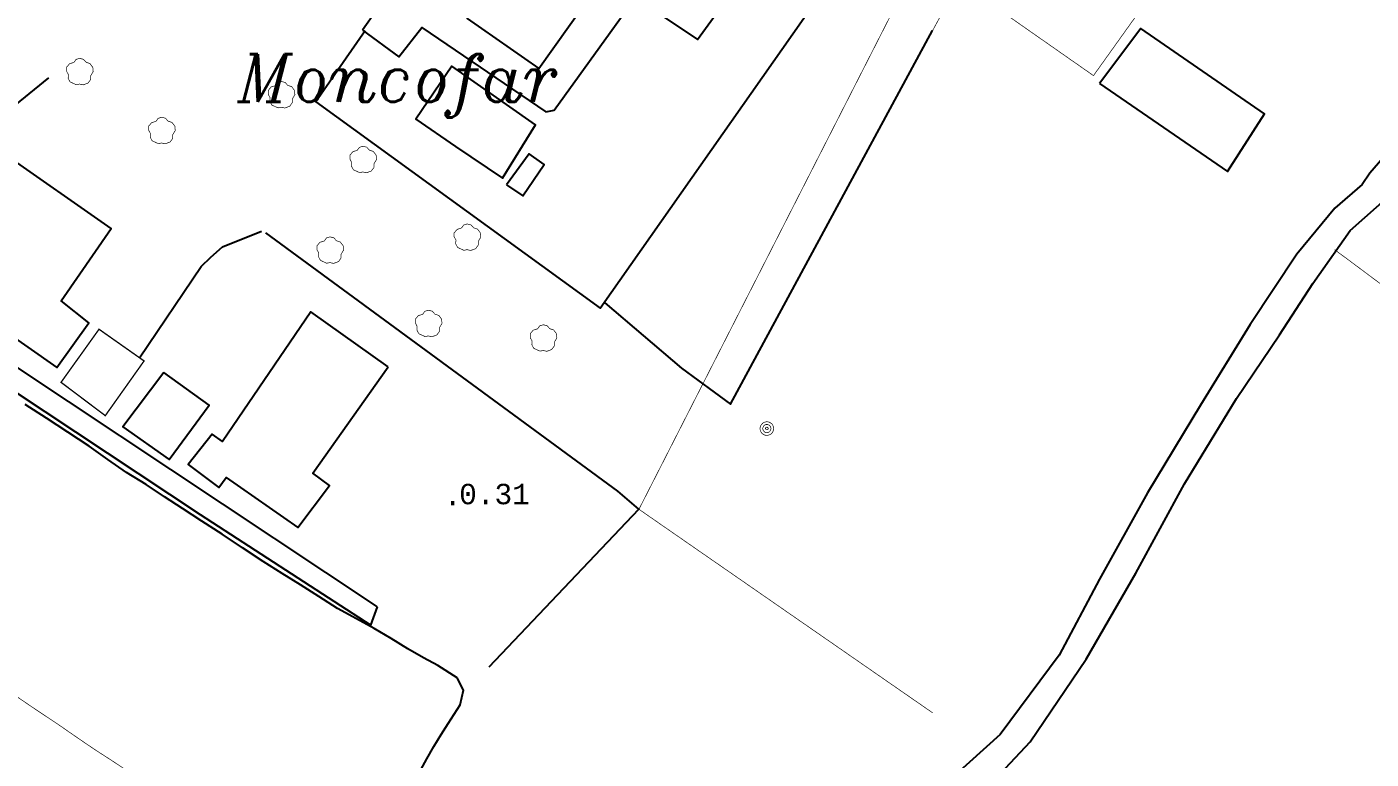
# Model space of a CAD drawing. Extents: x 743500 to 744300, y 4406200 to 4406700.
# Drawn here: x 743933.4 to 744032.2, y 4406586.1 to 4406639.9 of the extents above; entities that cross this region are included whole.
import ezdxf
from ezdxf.enums import TextEntityAlignment as Align

# ---------------------------------------------------------------- set-up
doc = ezdxf.new("R2010")
doc.units = 0
doc.header["$MEASUREMENT"] = 0
for name, color, linetype in [('2', 7, 'CONTINUOUS'), ('24', 7, 'CONTINUOUS'), ('33', 7, 'CONTINUOUS'), ('34', 7, 'CONTINUOUS'), ('41', 7, 'CONTINUOUS'), ('42', 7, 'CONTINUOUS'), ('50', 7, 'CONTINUOUS'), ('51', 7, 'CONTINUOUS'), ('54', 7, 'CONTINUOUS'), ('6', 7, 'CONTINUOUS'), ('7', 7, 'CONTINUOUS')]:
    doc.layers.add(name, color=color, linetype=linetype)
doc.styles.add('ITALICC', font='italicc', dxfattribs={"height": 0.2})
doc.styles.add('MONOTXT', font='monotxt', dxfattribs={"height": 0.2})

msp = doc.modelspace()

# ---------------------------------------------------------------- linework, layer by layer
at = {"layer": '2', "color": 7, "linetype": 'Continuous'}
msp.add_3dface([(744299.9999999999, 4406200), (744299.9999999999, 4406700), (743500, 4406700), (743500, 4406200)], dxfattribs=at)
at = {"layer": '33', "color": 5, "linetype": 'Continuous', "extrusion": (0.5487368823076336, 0.8359951160116298, 0), "const_width": 0.05, "elevation": 4092131.20071}
msp.add_lwpolyline([(1796226.650533532, 0.08), (1796115.322131944, 0.03)], dxfattribs=at)
at = {"layer": '34', "color": 1, "linetype": 'Continuous'}
msp.add_polyline3d([(743964.9400000002, 4406631.08, 1.11), (743968.4, 4406628.75, 1.11), (743970.82, 4406632.67, 0.97), (743964.6700000002, 4406636.99, 0.9), (743962.0200000001, 4406633.08, 1.03), (743964.9400000002, 4406631.08, 1.11)], dxfattribs=at)
at = {"layer": '41', "color": 1, "linetype": 'Continuous', "extrusion": (0.5935172931855053, 0.8048212364803449, 0), "const_width": 0.05, "elevation": 3988102.866491}
msp.add_lwpolyline([(2016744.656895545, 0.89), (2016663.210237541, 0.86)], dxfattribs=at)
at = {"layer": '41', "color": 1, "linetype": 'Continuous', "extrusion": (0.00679352619980428, -0.002556827199926338, 0.999973654971191), "const_width": 0.05, "elevation": -6211.612175}
msp.add_lwpolyline([(743984.5741765758, 4406641.851923225), (743994.6445556155, 4406634.811891044), (744005.0945182735, 4406649.441948035), (743982.823741411, 4406665.981992928)], dxfattribs=at)
at = {"layer": '41', "color": 3, "linetype": 'Continuous', "extrusion": (-0.002406462300001249, -0.003133572600001627, 0.9999921948005192), "const_width": 0.05, "elevation": -15598.591479}
msp.add_lwpolyline([(743857.4261318471, 4406617.045605534), (743857.2261324261, 4406615.675613768), (743857.3261321365, 4406614.285619839), (743857.626131268, 4406613.585621012), (743858.0161301385, 4406612.915621362), (743858.5261286618, 4406612.235620854), (743859.0961270112, 4406611.625619552), (743859.6961252741, 4406611.035617923), (743860.6561224944, 4406610.195614808), (743861.7761192513, 4406609.235611075), (743862.7261165003, 4406608.495607545), (743863.9261130256, 4406607.665602572), (743865.2261092615, 4406606.795597039), (743866.5161055262, 4406605.955591436), (743867.7761018779, 4406605.045586402), (743869.0160982873, 4406604.055581911), (743870.3960942916, 4406603.045576463), (743871.876090006, 4406602.00557041), (743873.44608546, 4406600.965563676), (743875.0760807402, 4406599.945556393), (743876.7960757598, 4406598.905548529), (743878.4460709824, 4406597.915540947), (743880.0060664652, 4406596.915534092), (743881.5660619481, 4406595.865527485), (743883.2360571123, 4406594.75552034), (743884.9060522768, 4406593.67551305), (743886.6560712744, 4406592.545536737), (743888.4460660913, 4406591.415528786), (743890.2360609083, 4406590.295520786), (743891.9360559857, 4406589.21551327), (743893.2360522216, 4406588.385507542), (743893.9560501368, 4406587.91550442), (743895.1660466332, 4406587.115499224), (743896.3660431585, 4406586.295494201), (743897.7560391336, 4406585.345488383), (743899.2060349348, 4406584.295482604), (743900.7560304468, 4406583.25547602), (743902.3960256982, 4406582.165469006), (743904.0260209785, 4406581.085462016), (743905.6160163746, 4406580.005455329), (743907.1560119153, 4406578.915449068), (743908.6860074851, 4406577.845442783), (743910.3260027365, 4406576.755435769), (743912.0359977852, 4406575.615428471), (743913.7059929494, 4406574.505421326), (743915.4059880269, 4406573.415413858), (743917.0259833359, 4406572.365406798), (743918.5559789058, 4406571.335400317), (743919.9859747651, 4406570.385394198), (743921.305970943, 4406569.425388956), (743922.6659670052, 4406568.485383317), (743924.1159628067, 4406567.505377194), (743925.6559583474, 4406566.555370244), (743927.2859536277, 4406565.535362962), (743928.8959489659, 4406564.495355926), (743930.4958962034, 4406563.445286346), (743932.0559157509, 4406562.38531112), (743933.5059115527, 4406561.4253049), (743934.7859078463, 4406560.535299618), (743936.1959037633, 4406559.575293697), (743937.7358993043, 4406558.575286995), (743939.2258949898, 4406557.595280569), (743940.6458908782, 4406556.665274428), (743942.0058869403, 4406555.805268395), (743943.2259556019, 4406555.045356932), (743944.2559526194, 4406554.365352505), (743945.1059501581, 4406553.715349286), (743945.8959478707, 4406553.125346226), (743946.6159457859, 4406552.585343448), (743947.6859426877, 4406551.915338668), (743948.5559401683, 4406551.585333728), (743948.6859397921, 4406551.615332601)], dxfattribs=at)
at = {"layer": '41', "color": 1, "linetype": 'Continuous', "extrusion": (0.0170553541992875, -0.01482585439938064, 0.999744621858235), "const_width": 0.05, "elevation": -52642.250323}
msp.add_lwpolyline([(3813855.498386575, 2328903.470927947), (3813811.13168156, 2328892.40823451), (3813813.998859075, 2328866.300278001)], dxfattribs=at)
at = {"layer": '41', "color": 1, "linetype": 'Continuous', "extrusion": (-0.003759601700090382, 0.002032501800048862, 0.9999908671240401), "const_width": 0.05, "elevation": 6160.259074000001}
msp.add_lwpolyline([(743994.7452702952, 4406636.181318727), (743996.6752566552, 4406639.751326102), (743994.7452326991, 4406641.101328891)], dxfattribs=at)
at = {"layer": '41', "color": 1, "linetype": 'Continuous', "const_width": 0.05}
for points, elevation in [([(743999.9999999999, 4406639.6), (743999.9999999999, 4406639.59)], 0.9), ([(744029.5400000002, 4406623.5), (744040.9000000001, 4406615.04)], 0.16)]:
    msp.add_lwpolyline(points, dxfattribs=dict(at, elevation=elevation))
at = {"layer": '41', "color": 1, "linetype": 'Continuous', "extrusion": (-1, 0, 0), "const_width": 0.05, "elevation": -744000}
for points in [[(-4406639.59, 0.91), (-4406639.6, 0.9)], [(-4406589.45, 0.12), (-4406589.46, 0.02)]]:
    msp.add_lwpolyline(points, dxfattribs=at)
at = {"layer": '41', "color": 1, "linetype": 'Continuous', "extrusion": (-0.5974374765212292, -0.8019154953284952, 0), "const_width": 0.05, "elevation": -3978204.649448}
msp.add_lwpolyline([(-2036102.028828787, 1.01), (-2036116.406902371, 0.67)], dxfattribs=at)
at = {"layer": '41', "color": 1, "linetype": 'Continuous', "extrusion": (0.6008696827244264, 0.7993469987324948, 0), "const_width": 0.05, "elevation": 3969485.912305}
msp.add_lwpolyline([(2053078.454360128, 0.71), (2053071.098355778, 0.16)], dxfattribs=at)
at = {"layer": '41', "color": 1, "linetype": 'Continuous', "extrusion": (0.8098643073061063, -0.586617254904423, 0), "const_width": 0.05, "elevation": -1982502.738745}
msp.add_lwpolyline([(4005182.592008447, 0.74), (4005169.960262724, 1.97)], dxfattribs=at)
at = {"layer": '41', "color": 1, "linetype": 'Continuous', "extrusion": (0.4964669131732923, 0.8680556457533023, 0), "const_width": 0.05, "elevation": 4194536.242695}
msp.add_lwpolyline([(1541892.466321972, 0.02), (1541889.183122313, 0.07)], dxfattribs=at)
at = {"layer": '41', "color": 1, "linetype": 'Continuous', "extrusion": (1, 0, 0), "const_width": 0.05, "elevation": 744000}
msp.add_lwpolyline([(4406589.46, 0.02), (4406589.45, 0.04)], dxfattribs=at)
at = {"layer": '41', "color": 1, "linetype": 'Continuous'}
for points in [[(743958.3100000002, 4406639.57, 4.1), (743954.69, 4406634.37, 0.97), (743975.57, 4406619.19, 0.73), (743995.68, 4406647.86, 0.75), (743974.4800000002, 4406663.23, 0.71), (743964.1400000001, 4406648.25, 4.43)], [(743975.92, 4406619.59, 0.75), (743981.56, 4406614.78, 0.99), (743985.1399999999, 4406612.15, 0.92), (743999.9999999999, 4406639.6, 0.9)], [(743967.4099999998, 4406592.83, 0.4), (743978.42, 4406604.42, 0.61), (743976.86, 4406605.75, 0.67), (743951.01, 4406624.74, 0.72)]]:
    msp.add_polyline3d(points, dxfattribs=at)
at = {"layer": '41', "color": 3, "linetype": 'Continuous'}
msp.add_polyline3d([(743961.9400000002, 4406584.41, 0.03), (743962.8399999999, 4406586.09, 0.03), (743963.3599999999, 4406586.98, 0.03), (743963.8799999999, 4406587.86, 0.03), (743964.41, 4406588.67, 0.03), (743965.28, 4406590.04, 0.03), (743965.53, 4406591.12, 0.03), (743965.07, 4406592.03, 0.03), (743963.65, 4406592.95, 0.03), (743962.5999999999, 4406593.5, 0.03), (743961.4300000002, 4406594.16, 0.03), (743960.2099999998, 4406594.92, 0.03), (743958.96, 4406595.65, 0.03), (743957.6599999998, 4406596.36, 0.03), (743956.28, 4406597.13, 0.03), (743954.8899999999, 4406598, 0.03), (743953.5600000002, 4406598.86, 0.03), (743952.21, 4406599.7, 0.03), (743950.8, 4406600.59, 0.03), (743949.28, 4406601.58, 0.03), (743947.7900000002, 4406602.58, 0.03), (743946.3099999998, 4406603.54, 0.03), (743944.89, 4406604.48, 0.03), (743943.5500000002, 4406605.34, 0.03), (743942.2000000002, 4406606.24, 0.02), (743940.77, 4406607.13, 0.02), (743939.39, 4406608.08, 0.02), (743938.03, 4406609.05, 0.02), (743936.4599999998, 4406610.08, 0.02), (743934.8799999999, 4406611.12, 0.02), (743933.31, 4406612.13, 0.02)], dxfattribs=at)
at = {"layer": '42', "color": 3, "linetype": 'Continuous', "const_width": 0.05, "elevation": 1.96}
for points in [[(743937.0799999998, 4406635.62), (743936.6199999999, 4406635.83), (743936.4799999999, 4406636.09), (743936.4899999999, 4406636.38), (743936.3599999999, 4406636.62), (743936.3599999999, 4406636.9), (743936.5799999998, 4406637.16), (743936.9, 4406637.26), (743937.06, 4406637.48), (743937.32, 4406637.560000001), (743937.5999999999, 4406637.49), (743937.8, 4406637.27), (743938.0799999998, 4406637.18), (743938.2900000002, 4406636.9), (743938.32, 4406636.59), (743938.13, 4406636.27), (743938.13, 4406636), (743937.94, 4406635.74), (743937.5799999998, 4406635.61), (743937.31, 4406635.67), (743937.0799999998, 4406635.62)], [(743951.8999999998, 4406633.92), (743951.4400000002, 4406634.13), (743951.2999999998, 4406634.39), (743951.31, 4406634.68), (743951.18, 4406634.92), (743951.18, 4406635.2), (743951.4, 4406635.46), (743951.7199999999, 4406635.560000001), (743951.88, 4406635.78), (743952.1399999999, 4406635.86), (743952.42, 4406635.79), (743952.62, 4406635.57), (743952.9, 4406635.48), (743953.1099999999, 4406635.2), (743953.14, 4406634.89), (743952.9499999998, 4406634.57), (743952.9499999998, 4406634.3), (743952.7599999999, 4406634.04), (743952.3999999998, 4406633.91), (743952.13, 4406633.97), (743951.8999999998, 4406633.92)], [(743943.11, 4406631.29), (743942.65, 4406631.5), (743942.5099999999, 4406631.76), (743942.52, 4406632.05), (743942.3899999999, 4406632.29), (743942.3899999999, 4406632.57), (743942.61, 4406632.83), (743942.93, 4406632.93), (743943.0899999999, 4406633.15), (743943.3499999999, 4406633.23), (743943.63, 4406633.16), (743943.8299999998, 4406632.94), (743944.1099999999, 4406632.85), (743944.3200000002, 4406632.57), (743944.3499999999, 4406632.26), (743944.16, 4406631.94), (743944.16, 4406631.67), (743943.97, 4406631.41), (743943.6099999999, 4406631.28), (743943.3399999999, 4406631.34), (743943.11, 4406631.29)], [(743957.9, 4406629.16), (743957.4399999998, 4406629.37), (743957.3, 4406629.63), (743957.31, 4406629.92), (743957.1799999998, 4406630.16), (743957.1799999998, 4406630.44), (743957.3999999998, 4406630.7), (743957.72, 4406630.8), (743957.88, 4406631.02), (743958.14, 4406631.1), (743958.42, 4406631.03), (743958.6199999999, 4406630.810000001), (743958.9, 4406630.72), (743959.1099999999, 4406630.44), (743959.14, 4406630.13), (743958.95, 4406629.810000001), (743958.95, 4406629.54), (743958.7599999999, 4406629.28), (743958.4, 4406629.15), (743958.1299999999, 4406629.21), (743957.9, 4406629.16)], [(743955.4799999999, 4406622.5), (743955.02, 4406622.71), (743954.8799999999, 4406622.97), (743954.8899999999, 4406623.26), (743954.76, 4406623.5), (743954.76, 4406623.78), (743954.98, 4406624.04), (743955.2999999998, 4406624.14), (743955.4599999998, 4406624.36), (743955.7199999999, 4406624.44), (743956, 4406624.37), (743956.2, 4406624.15), (743956.4799999999, 4406624.060000001), (743956.69, 4406623.78), (743956.7199999999, 4406623.47), (743956.53, 4406623.15), (743956.53, 4406622.88), (743956.3399999999, 4406622.62), (743955.9799999999, 4406622.49), (743955.7099999998, 4406622.55), (743955.4799999999, 4406622.5)], [(743965.56, 4406623.45), (743965.1, 4406623.66), (743964.9599999998, 4406623.92), (743964.9699999999, 4406624.21), (743964.8399999999, 4406624.45), (743964.8399999999, 4406624.73), (743965.06, 4406624.99), (743965.38, 4406625.09), (743965.54, 4406625.310000001), (743965.8, 4406625.39), (743966.0799999998, 4406625.32), (743966.28, 4406625.1), (743966.56, 4406625.01), (743966.7700000001, 4406624.73), (743966.8, 4406624.42), (743966.6099999999, 4406624.1), (743966.6099999999, 4406623.83), (743966.42, 4406623.57), (743966.0599999998, 4406623.44), (743965.79, 4406623.5), (743965.56, 4406623.45)], [(743962.71, 4406617.11), (743962.2499999999, 4406617.32), (743962.11, 4406617.58), (743962.12, 4406617.87), (743961.9899999999, 4406618.11), (743961.9899999999, 4406618.39), (743962.2099999998, 4406618.65), (743962.5300000001, 4406618.75), (743962.69, 4406618.97), (743962.95, 4406619.05), (743963.2299999999, 4406618.98), (743963.4299999998, 4406618.76), (743963.71, 4406618.67), (743963.9200000002, 4406618.39), (743963.95, 4406618.08), (743963.7599999999, 4406617.76), (743963.7599999999, 4406617.49), (743963.5700000002, 4406617.23), (743963.2099999998, 4406617.1), (743962.94, 4406617.16), (743962.71, 4406617.11)], [(743971.15, 4406616.04), (743970.69, 4406616.25), (743970.55, 4406616.51), (743970.56, 4406616.8), (743970.43, 4406617.04), (743970.43, 4406617.32), (743970.6499999998, 4406617.58), (743970.9699999999, 4406617.68), (743971.13, 4406617.9), (743971.39, 4406617.98), (743971.6699999998, 4406617.91), (743971.8699999999, 4406617.69), (743972.15, 4406617.6), (743972.3600000001, 4406617.32), (743972.39, 4406617.01), (743972.2000000002, 4406616.69), (743972.2000000002, 4406616.42), (743972.01, 4406616.16), (743971.6499999998, 4406616.03), (743971.38, 4406616.09), (743971.15, 4406616.04)]]:
    msp.add_lwpolyline(points, dxfattribs=at)
at = {"layer": '42', "color": 3, "linetype": 'Continuous'}
msp.add_polyline3d([(743959.2099999998, 4406597.25, 0.96), (743925.0899999999, 4406619.91, 0.94), (743890.1399999999, 4406643.57, 0.69), (743869.25, 4406657.12, 0.68), (743868.44, 4406655.55, 0.68), (743916.41, 4406623.76, 0.69), (743946.19, 4406604.03, 0.7), (743958.73, 4406595.91, 0.7), (743959.2099999998, 4406597.25, 0.96)], dxfattribs=at)
at = {"layer": '51', "color": 1, "linetype": 'Continuous', "extrusion": (0.8104577083000486, -0.5857971518000351, 0), "const_width": 0.05, "elevation": -1978400.877469}
msp.add_lwpolyline([(4007237.290245351, 2.39), (4007232.527504543, 2.42)], dxfattribs=at)
at = {"layer": '51', "color": 1, "linetype": 'Continuous', "extrusion": (-0.01806070299922346, 0.01286140969944701, 0.9997541673570144), "const_width": 0.1, "elevation": 43241.267832}
msp.add_lwpolyline([(-4021015.055331908, -1949676.079513184), (-4021019.98308926, -1949676.089877846), (-4021019.960997229, -1949680.138656907), (-4021015.165792069, -1949680.149021569), (-4021015.055331908, -1949676.079513184)], dxfattribs=at)
at = {"layer": '51', "color": 1, "linetype": 'Continuous', "extrusion": (-0.5211444686933429, -0.8534684778890979, 0), "const_width": 0.05, "elevation": -4148608.356468}
msp.add_lwpolyline([(-1661537.39060619, 4.04), (-1661544.010651506, 4.01)], dxfattribs=at)
at = {"layer": '51', "color": 1, "linetype": 'Continuous'}
for points in [[(743958.1099999999, 4406639.62, 4.25), (743960.77, 4406637.66, 4.25), (743962.4799999999, 4406639.82, 4.21), (743971.5899999999, 4406633.62, 4.21), (743972.1799999998, 4406633.75, 4.21), (743978.14, 4406642.04, 4.21), (743982.73, 4406638.95, 4.21), (743985.9699999999, 4406643.45, 4.21), (743975.1900000002, 4406650.79, 8.23), (743975.4799999999, 4406651.3, 8.05), (743973.39, 4406652.88, 8), (743971.89, 4406650.79, 4.32), (743972.0799999998, 4406650.7, 4.27), (743968.2599999999, 4406645.42, 4.27), (743964.1299999999, 4406648.17, 4.27), (743958.1099999999, 4406639.62, 4.25)], [(743971.78, 4406648.17, 6.88), (743971.39, 4406648.41, 6.58), (743965.81, 4406640.48, 6.52), (743971.06, 4406636.82, 6.52), (743976.6899999998, 4406644.75, 6.52), (743973.6299999999, 4406647.15, 6.52)], [(744012.2599999999, 4406635.7, 2.39), (744021.66, 4406629.25, 0.53), (744024.38, 4406633.48, 0.53), (744015.2900000002, 4406639.75, 2.15), (744012.2599999999, 4406635.7, 2.39)], [(743925.4699999999, 4406621.98, 3), (743935.6399999999, 4406614.83, 2.97), (743937.9999999999, 4406618.11, 2.97), (743935.9699999999, 4406619.73, 3.26), (743939.64, 4406625.05, 3.29), (743931.7299999999, 4406630.58, 3.23), (743925.4699999999, 4406621.98, 3)], [(743968.68, 4406628.26, 1.11), (743969.89, 4406627.45, 1.21), (743971.45, 4406629.76, 1.18), (743970.35, 4406630.54, 1.18), (743968.68, 4406628.26, 1.11)], [(743960, 4406614.88, 3.58), (743954.3100000002, 4406618.94, 3.47), (743947.82, 4406609.41, 6.49), (743947.05, 4406609.95, 6.23), (743945.3, 4406607.7, 6.23), (743947.5500000002, 4406606.01, 4.33), (743948.0799999998, 4406606.75, 4.33), (743953.3499999999, 4406603.09, 4.4), (743955.6800000002, 4406606.17, 4.39), (743954.47, 4406607.07, 4.19), (743960, 4406614.88, 3.99)], [(743943.4999999999, 4406614.48, 2.02), (743940.5, 4406610.49, 2.13), (743943.89, 4406608.09, 2.2), (743946.8299999998, 4406612.08, 2.2), (743943.4999999999, 4406614.48, 2.02)]]:
    msp.add_polyline3d(points, dxfattribs=at)
at = {"layer": '54', "color": 1, "linetype": 'Continuous', "extrusion": (0.7942450989065298, -0.6075975007049953, 0), "const_width": 0.05, "elevation": -2086580.171056}
msp.add_lwpolyline([(3951962.445022869, 0.68), (3951949.854451, 2.09)], dxfattribs=at)
at = {"layer": '54', "color": 1, "linetype": 'Continuous'}
for points in [[(743922.9199999998, 4406622.62, 0.28), (743923.4399999998, 4406622.33, 0.28), (743930.44, 4406632.37, 0.1), (743935.06, 4406636.13, 0.73)], [(743941.7299999999, 4406615.54, 1.9), (743946.25, 4406622.25, 0.22), (743946.9699999999, 4406622.94, 0.22), (743947.82, 4406623.7, 0.22), (743950.68, 4406624.87, 0.46)]]:
    msp.add_polyline3d(points, dxfattribs=at)
at = {"layer": '6', "color": 7, "linetype": 'Continuous'}
for points in [[(743999.9999999999, 4406580.74, 0.04), (744002.79, 4406582.66, 0.04), (744007.17, 4406587.34, 0.04), (744011.2900000002, 4406593.41, 0.21), (744014.92, 4406599.73, 0.24), (744018.51, 4406606.29, 0.24), (744022.3200000002, 4406612.55, 0.06), (744025.48, 4406617.25, 0.02), (744027.94, 4406621.01, 0.02), (744030.6899999998, 4406624.91, 0.02), (744035.6400000001, 4406629.29, 0.02), (744036.1699999998, 4406629.86, 0.02), (744040.0400000002, 4406632.66, 0.02), (744044.93, 4406635.15, 0.02), (744047.25, 4406636.11, 0.02), (744049.9099999998, 4406634.8, 0.02), (744053.1699999998, 4406633.19, 0.02), (744053.5899999999, 4406632.95, 0.02)], [(744035.2799999998, 4406632.76, 0.18), (744032.1299999999, 4406629.12, 0.2), (744031.5600000002, 4406628.29, 0.2), (744029.55, 4406626.54, 0.2), (744026.77, 4406623.17, 0.2), (744023.3299999998, 4406618.01, 0.23), (744019.6900000002, 4406612.08, 0.3), (744015.78, 4406605.62, 0.3), (744012.27, 4406599.29, 0.35), (744009.3, 4406593.69, 0.35), (744004.9699999999, 4406587.87, 0.16), (744001.4699999999, 4406584.7, 0.25), (743999.9999999999, 4406583.68, 0.26)]]:
    msp.add_polyline3d(points, dxfattribs=at)
at = {"layer": '7', "color": 7, "linetype": 'Continuous', "const_width": 0.05, "elevation": 0.36}
for points in [[(743988.3200000002, 4406610.36), (743988.3200000002, 4406610.39), (743988.31, 4406610.42), (743988.31, 4406610.45), (743988.3, 4406610.48), (743988.2899999998, 4406610.51), (743988.2799999998, 4406610.54), (743988.27, 4406610.57), (743988.25, 4406610.6), (743988.2399999999, 4406610.62), (743988.22, 4406610.65), (743988.1999999998, 4406610.68), (743988.1800000002, 4406610.7), (743988.15, 4406610.72), (743988.1299999999, 4406610.74), (743988.1099999999, 4406610.76), (743988.0799999998, 4406610.78), (743988.05, 4406610.79), (743988.0199999998, 4406610.810000001), (743987.99, 4406610.82), (743987.96, 4406610.83), (743987.93, 4406610.84), (743987.9, 4406610.84), (743987.8699999999, 4406610.85), (743987.8399999999, 4406610.85), (743987.8100000002, 4406610.85), (743987.7799999998, 4406610.85), (743987.75, 4406610.84), (743987.71, 4406610.84), (743987.68, 4406610.83), (743987.65, 4406610.82), (743987.6199999999, 4406610.810000001), (743987.5999999999, 4406610.8), (743987.57, 4406610.78), (743987.54, 4406610.76), (743987.52, 4406610.75), (743987.4899999999, 4406610.73), (743987.4699999999, 4406610.7), (743987.4499999998, 4406610.68), (743987.43, 4406610.66), (743987.41, 4406610.63), (743987.39, 4406610.6), (743987.38, 4406610.58), (743987.3599999999, 4406610.55), (743987.3499999999, 4406610.52), (743987.3399999999, 4406610.49), (743987.3299999998, 4406610.46), (743987.3299999998, 4406610.43), (743987.3200000002, 4406610.4), (743987.3200000002, 4406610.36), (743987.3200000002, 4406610.33), (743987.3200000002, 4406610.3), (743987.3299999998, 4406610.27), (743987.3399999999, 4406610.24), (743987.3399999999, 4406610.21), (743987.3499999999, 4406610.18), (743987.37, 4406610.15), (743987.38, 4406610.12), (743987.39, 4406610.09), (743987.41, 4406610.07), (743987.43, 4406610.04), (743987.4499999998, 4406610.02), (743987.4699999999, 4406609.99), (743987.5, 4406609.97), (743987.52, 4406609.95), (743987.5500000002, 4406609.94), (743987.57, 4406609.92), (743987.5999999999, 4406609.9), (743987.6300000001, 4406609.89), (743987.66, 4406609.88), (743987.6899999998, 4406609.87), (743987.72, 4406609.86), (743987.75, 4406609.86), (743987.7799999998, 4406609.86), (743987.82, 4406609.85), (743987.8499999999, 4406609.85), (743987.88, 4406609.86), (743987.91, 4406609.86), (743987.94, 4406609.87), (743987.97, 4406609.88), (743987.9999999999, 4406609.89), (743988.03, 4406609.9), (743988.0600000002, 4406609.91), (743988.0899999999, 4406609.93), (743988.1099999999, 4406609.95), (743988.1400000001, 4406609.97), (743988.16, 4406609.99), (743988.1800000002, 4406610.01), (743988.1999999998, 4406610.03), (743988.22, 4406610.060000001), (743988.2399999999, 4406610.09), (743988.26, 4406610.11), (743988.27, 4406610.14), (743988.2799999998, 4406610.17), (743988.2899999998, 4406610.2), (743988.3, 4406610.23), (743988.31, 4406610.26), (743988.31, 4406610.29), (743988.3200000002, 4406610.32), (743988.3200000002, 4406610.36)], [(743988.1199999999, 4406610.36), (743988.1199999999, 4406610.37), (743988.1199999999, 4406610.39), (743988.1099999999, 4406610.41), (743988.1099999999, 4406610.43), (743988.0999999999, 4406610.45), (743988.0999999999, 4406610.47), (743988.0899999999, 4406610.48), (743988.0799999998, 4406610.5), (743988.0700000002, 4406610.52), (743988.0600000002, 4406610.53), (743988.05, 4406610.55), (743988.03, 4406610.560000001), (743988.0199999998, 4406610.57), (743987.9999999999, 4406610.59), (743987.99, 4406610.6), (743987.97, 4406610.61), (743987.96, 4406610.62), (743987.94, 4406610.62), (743987.92, 4406610.63), (743987.9, 4406610.64), (743987.89, 4406610.64), (743987.8699999999, 4406610.65), (743987.8499999999, 4406610.65), (743987.83, 4406610.65), (743987.8100000002, 4406610.65), (743987.79, 4406610.65), (743987.7699999998, 4406610.65), (743987.7599999999, 4406610.64), (743987.74, 4406610.64), (743987.72, 4406610.63), (743987.7, 4406610.63), (743987.68, 4406610.62), (743987.6700000002, 4406610.61), (743987.65, 4406610.6), (743987.64, 4406610.59), (743987.6199999999, 4406610.57), (743987.6099999999, 4406610.560000001), (743987.5999999999, 4406610.55), (743987.5799999998, 4406610.53), (743987.57, 4406610.52), (743987.5600000002, 4406610.5), (743987.5500000002, 4406610.48), (743987.5500000002, 4406610.47), (743987.54, 4406610.45), (743987.5299999998, 4406610.43), (743987.5299999998, 4406610.41), (743987.5299999998, 4406610.4), (743987.52, 4406610.38), (743987.52, 4406610.36), (743987.52, 4406610.34), (743987.52, 4406610.32), (743987.5299999998, 4406610.3), (743987.5299999998, 4406610.28), (743987.54, 4406610.26), (743987.54, 4406610.25), (743987.5500000002, 4406610.23), (743987.5600000002, 4406610.21), (743987.57, 4406610.2), (743987.5799999998, 4406610.18), (743987.5899999999, 4406610.16), (743987.5999999999, 4406610.15), (743987.6099999999, 4406610.14), (743987.6300000001, 4406610.12), (743987.64, 4406610.11), (743987.66, 4406610.1), (743987.6700000002, 4406610.09), (743987.6899999998, 4406610.08), (743987.71, 4406610.08), (743987.7299999999, 4406610.07), (743987.74, 4406610.060000001), (743987.7599999999, 4406610.060000001), (743987.7799999998, 4406610.060000001), (743987.8, 4406610.05), (743987.82, 4406610.05), (743987.8399999999, 4406610.05), (743987.8599999999, 4406610.060000001), (743987.88, 4406610.060000001), (743987.89, 4406610.060000001), (743987.91, 4406610.07), (743987.93, 4406610.08), (743987.95, 4406610.08), (743987.96, 4406610.09), (743987.9799999999, 4406610.1), (743987.9999999999, 4406610.11), (743988.01, 4406610.12), (743988.03, 4406610.14), (743988.0399999998, 4406610.15), (743988.05, 4406610.16), (743988.0600000002, 4406610.18), (743988.0700000002, 4406610.19), (743988.0799999998, 4406610.21), (743988.0899999999, 4406610.23), (743988.0999999999, 4406610.24), (743988.0999999999, 4406610.26), (743988.1099999999, 4406610.28), (743988.1099999999, 4406610.3), (743988.1199999999, 4406610.32), (743988.1199999999, 4406610.34), (743988.1199999999, 4406610.36)], [(743987.92, 4406610.36), (743987.92, 4406610.36), (743987.92, 4406610.37), (743987.92, 4406610.37), (743987.92, 4406610.38), (743987.91, 4406610.39), (743987.91, 4406610.39), (743987.91, 4406610.4), (743987.91, 4406610.4), (743987.9, 4406610.41), (743987.9, 4406610.41), (743987.9, 4406610.42), (743987.89, 4406610.42), (743987.89, 4406610.43), (743987.88, 4406610.43), (743987.88, 4406610.44), (743987.8699999999, 4406610.44), (743987.8699999999, 4406610.44), (743987.8599999999, 4406610.45), (743987.8599999999, 4406610.45), (743987.8499999999, 4406610.45), (743987.8499999999, 4406610.45), (743987.8399999999, 4406610.45), (743987.83, 4406610.46), (743987.83, 4406610.46), (743987.82, 4406610.46), (743987.8100000002, 4406610.46), (743987.8100000002, 4406610.46), (743987.8, 4406610.45), (743987.8, 4406610.45), (743987.79, 4406610.45), (743987.7799999998, 4406610.45), (743987.7799999998, 4406610.45), (743987.7699999998, 4406610.44), (743987.7699999998, 4406610.44), (743987.7599999999, 4406610.44), (743987.7599999999, 4406610.43), (743987.75, 4406610.43), (743987.75, 4406610.42), (743987.74, 4406610.42), (743987.74, 4406610.42), (743987.74, 4406610.41), (743987.7299999999, 4406610.4), (743987.7299999999, 4406610.4), (743987.7299999999, 4406610.39), (743987.7299999999, 4406610.39), (743987.72, 4406610.38), (743987.72, 4406610.38), (743987.72, 4406610.37), (743987.72, 4406610.36), (743987.72, 4406610.36), (743987.72, 4406610.35), (743987.72, 4406610.34), (743987.72, 4406610.34), (743987.7299999999, 4406610.33), (743987.7299999999, 4406610.33), (743987.7299999999, 4406610.32), (743987.7299999999, 4406610.31), (743987.7299999999, 4406610.31), (743987.74, 4406610.3), (743987.74, 4406610.3), (743987.75, 4406610.29), (743987.75, 4406610.29), (743987.75, 4406610.29), (743987.7599999999, 4406610.28), (743987.7599999999, 4406610.28), (743987.7699999998, 4406610.27), (743987.7699999998, 4406610.27), (743987.7799999998, 4406610.27), (743987.79, 4406610.27), (743987.79, 4406610.26), (743987.8, 4406610.26), (743987.8, 4406610.26), (743987.8100000002, 4406610.26), (743987.82, 4406610.26), (743987.82, 4406610.26), (743987.83, 4406610.26), (743987.8399999999, 4406610.26), (743987.8399999999, 4406610.26), (743987.8499999999, 4406610.26), (743987.8499999999, 4406610.27), (743987.8599999999, 4406610.27), (743987.8599999999, 4406610.27), (743987.8699999999, 4406610.27), (743987.88, 4406610.28), (743987.88, 4406610.28), (743987.89, 4406610.28), (743987.89, 4406610.29), (743987.89, 4406610.29), (743987.9, 4406610.3), (743987.9, 4406610.3), (743987.9, 4406610.31), (743987.91, 4406610.31), (743987.91, 4406610.32), (743987.91, 4406610.33), (743987.91, 4406610.33), (743987.92, 4406610.34), (743987.92, 4406610.34), (743987.92, 4406610.35), (743987.92, 4406610.36)]]:
    msp.add_lwpolyline(points, dxfattribs=at)

# ---------------------------------------------------------------- texts
at = {"layer": '24', "color": 7, "linetype": 'Continuous', "style": 'MONOTXT'}
for s, height, p in [('0.31                        ', 1.5, (743965.2099999998, 4406604.79, 0.31)), ('.                           ', 1.48, (743964.0999999999, 4406604.71, 0.31))]:
    msp.add_text(s, height=height, dxfattribs=at).set_placement(p)
at = {"layer": '50', "color": 7, "linetype": 'Continuous', "style": 'ITALICC'}
msp.add_text('Moncofar', height=3.5, dxfattribs=at).set_placement((743960.7000000002, 4406635.54), align=Align.MIDDLE)

doc.saveas('drawing.dxf')
